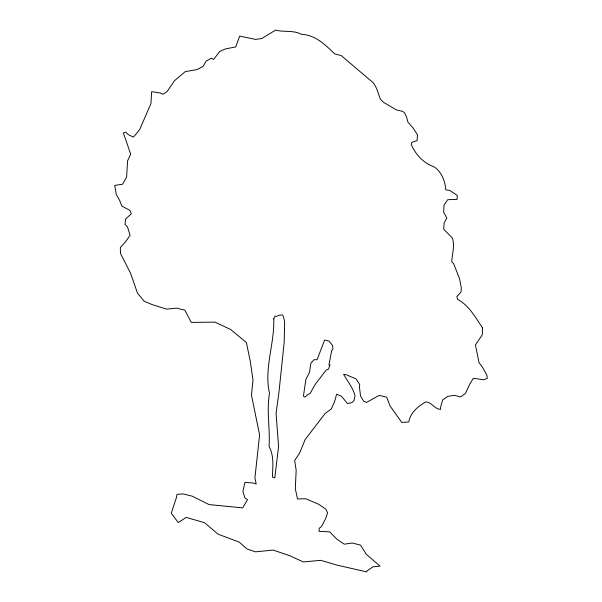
<?xml version="1.0" encoding="UTF-8"?>
<svg xmlns="http://www.w3.org/2000/svg" width="602" height="602" viewBox="0 0 602 602"><rect width="100%" height="100%" fill="white"/><g stroke="black" fill="none" stroke-linecap="round" stroke-linejoin="round"><path stroke-width="0.9" d="M273.76 318.925C274.64 343.84 263.819 368.665 269.493 393.384C266.438 411.068 270.2 428.752 269.071 446.488C274.226 455.774 272.736 466.889 272.428 477.032L274.813 477.913L278.575 446.398L276.062 413.446L278.944 392.323L284.167 342.5L284.656 321.972L283.467 316.547L282.534 314.914L279.381 315.185L276.476 316.389L274.948 316.14L273.76 318.925M482.511 327.827L482.33 334.674L475.452 344.931L479.011 362.615L482.458 367.175L486.837 375.166L487.274 378.38L483.654 379.787L473.383 378.252L469.522 384.535L465.534 393.354L460.628 396.868L454.254 395.371L447.73 396.357L442.666 399.939L440.687 406.847L440.566 409.39C434.629 409.225 432.033 402.392 425.96 401.873C418.164 406.162 410.233 412.671 408.818 421.949L401.82 422.453L390.119 406.064L386.672 397.2L379.14 395.379L366.565 402.414L363.646 401.203L360.493 395.77L359.462 387.124L359.71 384.497L355.993 378.854L346.03 374.647L343.607 374.301C347.505 381.314 352.892 387.711 355.022 395.559L353.931 400.646L351.907 402.587L347.482 403.566L341.387 396.161L336.601 394.19L334.554 401.782L331.273 408.954L325.042 413.597L305.191 439.475L299.57 453.148L294.656 460.455L296.169 470.267L295.311 488.681L297.501 498.945L305.681 498.749L318.511 504.19L325.968 509.232L327.571 512.949L325.667 518.563L321.491 526.599L319.308 528.225L318.977 531.318L329.64 531.867L336.887 539.196L344.329 544.185L352.29 543.004L360.538 545.111L366.227 554.201L380.012 566.098L372.931 566.828L366.791 571.117L366.731 571.9L337.722 565.278L320.685 560.327L303.34 561.922L289.404 555.571L273.06 550.077L255.496 551.838L247.091 549.039L239.22 542.124L217.977 534.147L204.59 522.732L186.206 517.389L178.26 522.589L171.261 513.213L176.431 497.583L177.011 494.34L183.301 493.941L192.173 496.168L209.067 504.574L242.704 507.877L247.527 499.652L244.879 497.892L242.922 491.45L244.961 482.398L253.48 483.037L256.196 484.023L254.917 477.928L259.605 434.832L251.455 395.175L253.006 380.186L250.319 361.501L246.391 342.53L230.551 329.422L214.974 322.138L191.27 322.401L184.867 310.173L176.476 308.111L166.641 309.15L152.547 304.74L144.179 301.248L137.527 293.219L130.521 273.173L120.468 253.412L120.325 247.512L125.509 241.816L130.107 235.224L127.489 226.939L125.043 224.426L125.57 218.993L131.334 213.845L129.889 210.391L121.837 206.057L119.482 200.09L116.299 194.461L114.726 185.408L122.612 184.212L126.593 177.169L127.609 160.772L130.702 154.232L123.38 132.937L125.803 132.139L128.151 134.577L133.418 137.105L139.604 129.731L150.929 103.642L151.681 91.647L160.501 93.024L163.007 94.281L167.13 91.496L174.414 80.773L185.296 71.615L197.08 69.599L203.04 66.378L206.102 61.148L211.264 58.213L213.59 59.44L219.7 51.509L225.291 48.965L235.736 46.911L239.679 36.082L255.541 39.401L261.704 38.558L275.588 30.1C284.121 32.448 293.43 29.919 301.339 34.276C315.26 34.939 325.208 44.548 334.554 53.841L341.342 55.655L369.801 79.9C376.348 84.024 377.725 92.332 380.344 99.089L383.647 102.393L396.289 109.835L402.738 111.4L404.627 112.935L406.771 117.563L407.923 122.146L412.995 127.895L417.487 134.81L417.081 140.582L411.934 142.328L411.264 144.503C415.681 154.797 423.552 163.119 434.253 166.935C441.785 172.059 445.104 181.172 445.789 189.878L449.686 190.39L457.234 195.379L457.053 199.382L447.753 199.683L444.02 205.034L443.644 212.205L446.834 218.067L444.08 223.041L443.757 229.309L452.35 237.963C454.999 245.864 452.177 253.751 451.756 261.667L453.682 263.721L459.589 278.846L461.252 287.508L461.079 291.932L456.813 296.703L457.723 299.42C469.048 305.507 475.445 317.457 482.511 327.827M331.574 351.124L328.903 365.151L330.062 364.82L328.466 369.109L326.081 370.185L315.335 384.226L309.985 393.588L308.352 394.22L304.883 397.132L303.438 396.116L305.869 379.471L309.428 372.45L310.956 363.006L314.026 359.71L317.066 359.74L324.628 340.025L328.978 341.093L332.567 345.465L332.936 348.867L331.574 351.124"/></g></svg>
